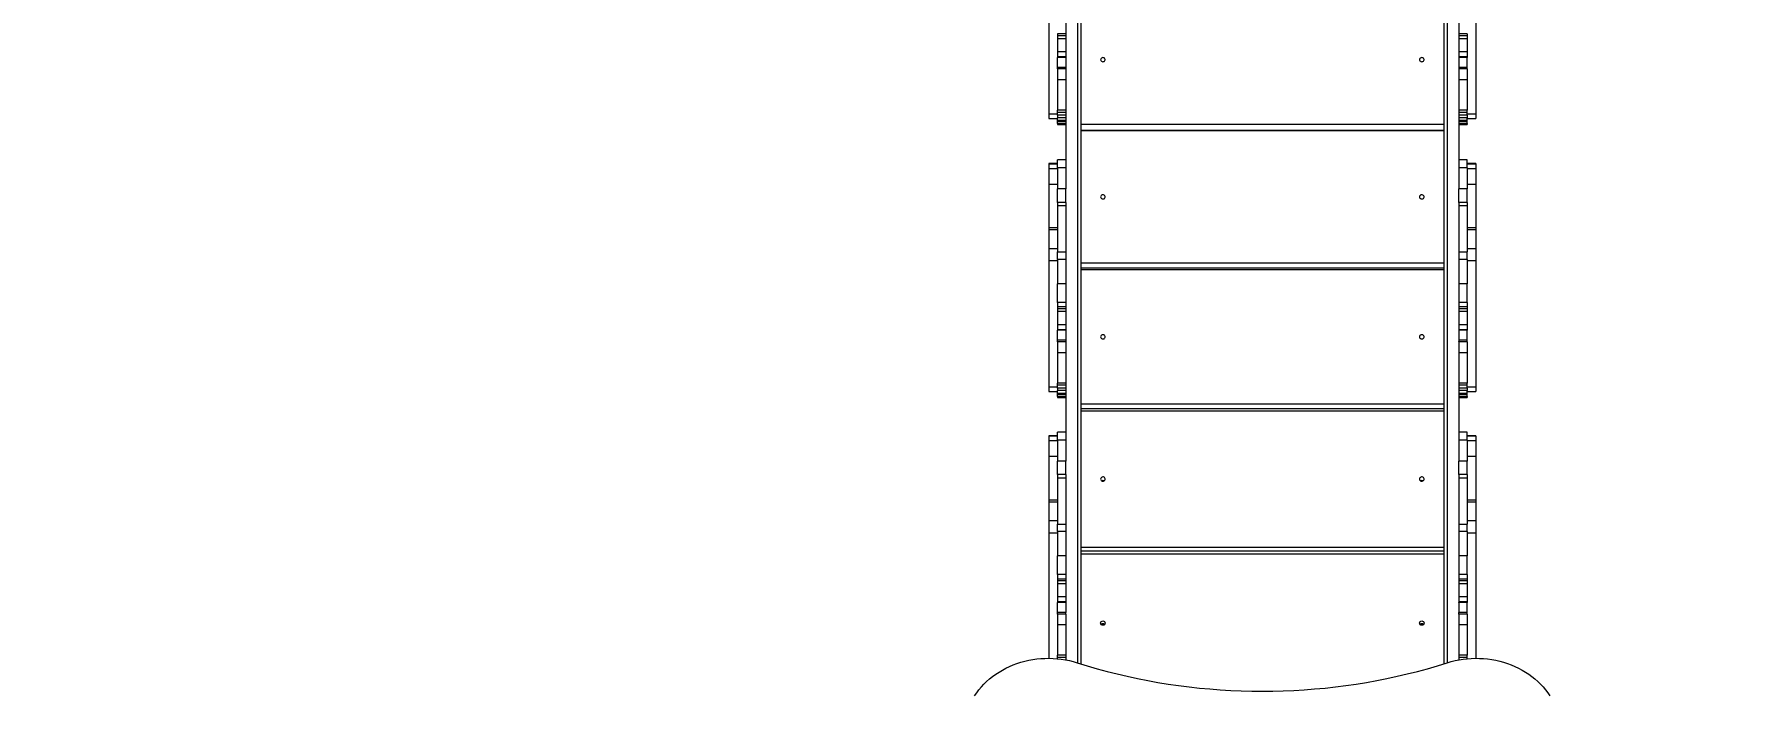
# Model space of a CAD drawing. Header units: millimetres. Extents: x -10374 to 11119, y -8221 to 9433.
# Drawn here: x 3311 to 6336, y -406 to 772 of the extents above; entities that cross this region are included whole.
import ezdxf

# ---------------------------------------------------------------- set-up
doc = ezdxf.new("R2010")
doc.units = ezdxf.units.MM
for name, color, linetype in [('DIKOM_ОБЪЕКТ', 7, 'Continuous'), ('DIKOM_РАЗМЕР_ЗОНА', 7, 'Continuous'), ('DIKOM_РАЗМЕР_ОБЪЕКТА', 7, 'Continuous')]:
    doc.layers.add(name, color=color, linetype=linetype)
doc.styles.add('style1', font='arial.ttf', dxfattribs={"width": 0.8})
doc.dimstyles.new('1-50', dxfattribs={"dimtxt": 300, "dimasz": 200, "dimexe": 100, "dimexo": 0, "dimgap": 100, "dimtad": 0, "dimdec": 0, "dimtxsty": 'style1', "dimcen": 0, "dimclrd": 7, "dimclre": 7, "dimadec": 1, "dimazin": 2, "dimtfac": 1, "dimtdec": 0, "dimtmove": 1, "dimatfit": 3, "dimfxl": 0, "dimlwd": 25, "dimlwe": 18, "dimarcsym": 0})

# ---------------------------------------------------------------- blocks, each defined once
blk = doc.blocks.new('*D16')
at = {"layer": 'Defpoints', "color": 0, "transparency": 16777216}
for p in [(-9045.1, 5161.7), (3694.5, 5161.7), (1813.2, -6719.9)]:
    blk.add_point(p, dxfattribs=at)
at = {"layer": 'DIKOM_РАЗМЕР_ОБЪЕКТА', "color": 7, "lineweight": 18, "transparency": 16777216}
for p, q in [((3694.5, 5161.7), (-9145.1, 5161.7)), ((1813.2, -6719.9), (-9145.1, -6719.9))]:
    blk.add_line(p, q, dxfattribs=at)
at = {"layer": 'DIKOM_РАЗМЕР_ОБЪЕКТА', "color": 7, "lineweight": 25, "transparency": 16777216}
for p, q in [((-9045.1, 4961.7), (-9045.1, -0.5)), ((-9045.1, -6519.9), (-9045.1, -1080.2))]:
    blk.add_line(p, q, dxfattribs=at)
at = {"layer": 'DIKOM_РАЗМЕР_ОБЪЕКТА', "color": 7, "transparency": 16777216}
for points in [[(-9078.4, 4961.7), (-9011.8, 4961.7), (-9045.1, 5161.7)], [(-9078.4, -6519.9), (-9011.8, -6519.9), (-9045.1, -6719.9)]]:
    blk.add_solid(points, dxfattribs=at)
at = {"layer": 'DIKOM_РАЗМЕР_ОБЪЕКТА', "color": 0, "transparency": 16777216, "insert": (-9045.1, -540.3), "char_height": 300, "attachment_point": 5, "rotation": 90, "style": 'style1'}
blk.add_mtext('11900', dxfattribs=at)
blk = doc.blocks.new('*D15')
at = {"layer": 'Defpoints', "color": 0, "transparency": 16777216}
for p in [(-5227.9, 8308.8), (9119.4, -1150.4), (-5227.9, -1991.8)]:
    blk.add_point(p, dxfattribs=at)
at = {"layer": 'DIKOM_РАЗМЕР_ОБЪЕКТА', "color": 7, "lineweight": 18, "transparency": 16777216}
for p, q in [((-5227.9, -1991.8), (-5227.9, 8408.8)), ((9119.4, -1150.4), (9119.4, 8408.8))]:
    blk.add_line(p, q, dxfattribs=at)
at = {"layer": 'DIKOM_РАЗМЕР_ОБЪЕКТА', "color": 7, "lineweight": 25, "transparency": 16777216}
for p, q in [((-5027.9, 8308.8), (187.4, 8308.8)), ((8919.4, 8308.8), (1267.2, 8308.8))]:
    blk.add_line(p, q, dxfattribs=at)
at = {"layer": 'DIKOM_РАЗМЕР_ОБЪЕКТА', "color": 7, "transparency": 16777216}
for points in [[(-5027.9, 8342.1), (-5027.9, 8275.4), (-5227.9, 8308.8)], [(8919.4, 8342.1), (8919.4, 8275.4), (9119.4, 8308.8)]]:
    blk.add_solid(points, dxfattribs=at)
at = {"layer": 'DIKOM_РАЗМЕР_ОБЪЕКТА', "color": 0, "transparency": 16777216, "insert": (727.3, 8308.8), "char_height": 300, "attachment_point": 5, "style": 'style1'}
blk.add_mtext('14350', dxfattribs=at)
blk = doc.blocks.new('*D14')
at = {"layer": 'Defpoints', "color": 0, "transparency": 16777216}
for p in [(-7515.9, 9236.3), (11119.4, -1423.4), (-7515.9, -2401.6)]:
    blk.add_point(p, dxfattribs=at)
at = {"layer": 'DIKOM_РАЗМЕР_ЗОНА', "color": 7, "lineweight": 18, "transparency": 16777216}
for p, q in [((-7515.9, -2401.6), (-7515.9, 9336.3)), ((11119.4, -1423.4), (11119.4, 9336.3))]:
    blk.add_line(p, q, dxfattribs=at)
at = {"layer": 'DIKOM_РАЗМЕР_ЗОНА', "color": 7, "lineweight": 25, "transparency": 16777216}
for p, q in [((-7315.9, 9236.3), (77.6, 9236.3)), ((10919.4, 9236.3), (1157.3, 9236.3))]:
    blk.add_line(p, q, dxfattribs=at)
at = {"layer": 'DIKOM_РАЗМЕР_ЗОНА', "color": 7, "transparency": 16777216}
for points in [[(-7315.9, 9269.7), (-7315.9, 9203), (-7515.9, 9236.3)], [(10919.4, 9269.7), (10919.4, 9203), (11119.4, 9236.3)]]:
    blk.add_solid(points, dxfattribs=at)
at = {"layer": 'DIKOM_РАЗМЕР_ЗОНА', "color": 0, "transparency": 16777216, "insert": (617.5, 9236.3), "char_height": 300, "attachment_point": 5, "style": 'style1'}
blk.add_mtext('18650', dxfattribs=at)

msp = doc.modelspace()

# ---------------------------------------------------------------- linework, layer by layer
at = {"layer": 'DIKOM_ОБЪЕКТ', "color": 7, "linetype": 'Continuous', "lineweight": 15}
for p, q in [((5822, 1071.6), (5822, -350.6)), ((5828, 1071.6), (5828, -348.7)), ((5170, 947.3), (5170, -348.8)), ((5176, 936.8), (5176, -350.7)), ((5149, 892.1), (5149, 767.8)), ((5849, 892.1), (5849, 767.8)), ((5119, 854.1), (5119, 628.9)), ((5879, 854.1), (5879, 628.9)), ((5149, 772.1), (5134, 772.1)), ((5134, 772.1), (5134, 768.6)), ((5149, 768.6), (5134, 768.6)), ((5134, 768.6), (5134, 763.5)), ((5149, 763.5), (5134, 763.5)), ((5134, 763.5), (5134, 740.3)), ((5149, 767.8), (5149, 763.5)), ((5149, 763.5), (5149, 746.7)), ((5864, 772.1), (5849, 772.1)), ((5864, 768.6), (5849, 768.6)), ((5849, 767.8), (5849, 763.5)), ((5864, 763.5), (5849, 763.5)), ((5849, 763.5), (5849, 746.7)), ((5864, 772.1), (5864, 768.6)), ((5864, 768.6), (5864, 763.5)), ((5864, 763.5), (5864, 740.3)), ((5149, 740.3), (5134, 740.3)), ((5134, 740.3), (5134, 731.3)), ((5149, 731.3), (5134, 731.3)), ((5134, 731.3), (5134, 730.4)), ((5149, 730.4), (5134, 730.4)), ((5134, 712.5), (5134, 730.4)), ((5149, 746.7), (5149, 705.3)), ((5849, 746.7), (5849, 705.3)), ((5864, 740.3), (5849, 740.3)), ((5864, 731.3), (5849, 731.3)), ((5864, 730.4), (5849, 730.4)), ((5864, 740.3), (5864, 731.3)), ((5864, 731.3), (5864, 730.4)), ((5864, 712.5), (5864, 730.4)), ((5149, 712.5), (5134, 712.5)), ((5134, 709.7), (5134, 712.5)), ((5149, 709.7), (5134, 709.7)), ((5134, 709.7), (5134, 690.2)), ((5149, 705.3), (5149, 690.2)), ((5864, 712.5), (5849, 712.5)), ((5864, 709.7), (5849, 709.7)), ((5849, 705.3), (5849, 690.2)), ((5864, 709.7), (5864, 712.5)), ((5864, 709.7), (5864, 690.2)), ((5149, 690.2), (5134, 690.2)), ((5134, 690.2), (5134, 636.4)), ((5149, 690.2), (5149, 687.1)), ((5149, 687.1), (5149, 533.3)), ((5864, 690.2), (5849, 690.2)), ((5849, 690.2), (5849, 687.1)), ((5849, 687.1), (5849, 533.3)), ((5864, 690.2), (5864, 636.4)), ((5149, 636.4), (5134, 636.4)), ((5134, 632.3), (5134, 636.4)), ((5864, 636.4), (5849, 636.4)), ((5864, 632.3), (5864, 636.4)), ((5134, 628.9), (5119, 628.9)), ((5119, 628.9), (5119, 621.3)), ((5119, 621.3), (5134, 621.3)), ((5149, 632.3), (5134, 632.3)), ((5134, 627.4), (5134, 632.3)), ((5149, 627.4), (5134, 627.4)), ((5134, 627.4), (5134, 622.8)), ((5149, 622.8), (5134, 622.8)), ((5134, 617.8), (5134, 622.8)), ((5149, 617.8), (5134, 617.8)), ((5134, 615.9), (5134, 617.8)), ((5149, 615.9), (5134, 615.9)), ((5134, 612.5), (5134, 615.9)), ((5149, 612.5), (5134, 612.5)), ((5134, 612.5), (5134, 610.6)), ((5134, 610.6), (5149, 610.6)), ((5176, 611.3), (5822, 611.3)), ((5864, 632.3), (5849, 632.3)), ((5864, 627.4), (5849, 627.4)), ((5864, 622.8), (5849, 622.8)), ((5864, 617.8), (5849, 617.8)), ((5864, 615.9), (5849, 615.9)), ((5864, 612.5), (5849, 612.5)), ((5849, 610.6), (5864, 610.6)), ((5864, 627.4), (5864, 632.3)), ((5879, 628.9), (5864, 628.9)), ((5864, 627.4), (5864, 622.8)), ((5864, 617.8), (5864, 622.8)), ((5864, 621.3), (5879, 621.3)), ((5864, 615.9), (5864, 617.8)), ((5864, 612.5), (5864, 615.9)), ((5864, 612.5), (5864, 610.6)), ((5879, 628.9), (5879, 621.3)), ((5176, 600.7), (5822, 600.7)), ((5822, 599.2), (5176, 599.2)), ((5149, 547.5), (5134, 547.5)), ((5149, 547.5), (5134, 547.5)), ((5134, 533.3), (5134, 547.5)), ((5134, 547.5), (5134, 547.5)), ((5864, 547.5), (5849, 547.5)), ((5864, 547.5), (5849, 547.5)), ((5864, 533.3), (5864, 547.5)), ((5864, 547.5), (5864, 547.5)), ((5134, 541), (5119, 541)), ((5119, 541), (5119, 540.1)), ((5134, 540.1), (5119, 540.1)), ((5119, 540.1), (5119, 531.7)), ((5134, 531.7), (5119, 531.7)), ((5119, 531.7), (5119, 503.9)), ((5149, 533.3), (5134, 533.3)), ((5134, 533.3), (5134, 496)), ((5149, 533.3), (5149, 496)), ((5864, 533.3), (5849, 533.3)), ((5849, 533.3), (5849, 496)), ((5879, 541), (5864, 541)), ((5879, 540.1), (5864, 540.1)), ((5864, 533.3), (5864, 496)), ((5879, 531.7), (5864, 531.7)), ((5879, 541), (5879, 540.1)), ((5879, 540.1), (5879, 531.7)), ((5879, 531.7), (5879, 503.9)), ((5134, 503.9), (5119, 503.9)), ((5119, 503.9), (5119, 426.4)), ((5149, 496), (5134, 496)), ((5134, 471.9), (5134, 496)), ((5149, 471.9), (5149, 496)), ((5864, 496), (5849, 496)), ((5849, 471.9), (5849, 496)), ((5879, 503.9), (5864, 503.9)), ((5864, 471.9), (5864, 496)), ((5879, 503.9), (5879, 426.4)), ((5149, 471.9), (5134, 471.9)), ((5134, 471.9), (5134, 465.5)), ((5149, 465.5), (5134, 465.5)), ((5134, 465.5), (5134, 383.6)), ((5149, 471.9), (5149, 465.5)), ((5149, 465.5), (5149, 412.9)), ((5864, 471.9), (5849, 471.9)), ((5849, 471.9), (5849, 465.5)), ((5864, 465.5), (5849, 465.5)), ((5849, 465.5), (5849, 412.9)), ((5864, 471.9), (5864, 465.5)), ((5864, 465.5), (5864, 383.6)), ((5134, 426.4), (5119, 426.4)), ((5119, 426.4), (5119, 422.8)), ((5879, 426.4), (5864, 426.4)), ((5879, 426.4), (5879, 422.8)), ((5134, 422.8), (5119, 422.8)), ((5119, 422.8), (5119, 389.4)), ((5149, 412.9), (5149, 283.4)), ((5849, 412.9), (5849, 283.4)), ((5879, 422.8), (5864, 422.8)), ((5879, 422.8), (5879, 389.4)), ((5134, 389.4), (5119, 389.4)), ((5119, 389.4), (5119, 367.7)), ((5134, 367.7), (5119, 367.7)), ((5119, 367.7), (5119, 142.5)), ((5134, 383.6), (5149, 383.6)), ((5134, 370.3), (5134, 383.6)), ((5149, 370.3), (5134, 370.3)), ((5134, 370.3), (5134, 326.9)), ((5176, 364.2), (5822, 364.2)), ((5849, 383.6), (5864, 383.6)), ((5864, 370.3), (5849, 370.3)), ((5879, 389.4), (5864, 389.4)), ((5864, 370.3), (5864, 383.6)), ((5864, 370.3), (5864, 326.9)), ((5879, 367.7), (5864, 367.7)), ((5879, 389.4), (5879, 367.7)), ((5879, 367.7), (5879, 142.5)), ((5176, 355), (5822, 355)), ((5822, 351.8), (5176, 351.8)), ((5149, 326.9), (5134, 326.9)), ((5134, 293.6), (5134, 326.9)), ((5864, 326.9), (5849, 326.9)), ((5864, 293.6), (5864, 326.9)), ((5149, 293.6), (5134, 293.6)), ((5134, 293.6), (5134, 285.7)), ((5149, 285.7), (5134, 285.7)), ((5134, 285.7), (5134, 282.3)), ((5149, 285.7), (5134, 285.7)), ((5149, 282.3), (5134, 282.3)), ((5134, 282.3), (5134, 277.2)), ((5149, 277.2), (5134, 277.2)), ((5134, 277.2), (5134, 253.9)), ((5149, 283.4), (5149, 282.3)), ((5149, 282.3), (5149, 277.2)), ((5149, 277.2), (5149, 253.9)), ((5864, 293.6), (5849, 293.6)), ((5864, 285.7), (5849, 285.7)), ((5864, 285.7), (5849, 285.7)), ((5849, 283.4), (5849, 282.3)), ((5864, 282.3), (5849, 282.3)), ((5849, 282.3), (5849, 277.2)), ((5864, 277.2), (5849, 277.2)), ((5849, 277.2), (5849, 253.9)), ((5864, 293.6), (5864, 285.7)), ((5864, 285.7), (5864, 282.3)), ((5864, 282.3), (5864, 277.2)), ((5864, 277.2), (5864, 253.9)), ((5149, 253.9), (5134, 253.9)), ((5134, 253.9), (5134, 244.9)), ((5149, 244.9), (5134, 244.9)), ((5134, 244.9), (5134, 244)), ((5149, 244), (5134, 244)), ((5134, 226.1), (5134, 244)), ((5149, 253.9), (5149, 246.7)), ((5149, 246.7), (5149, 223.8)), ((5864, 253.9), (5849, 253.9)), ((5849, 253.9), (5849, 246.7)), ((5849, 246.7), (5849, 223.8)), ((5864, 244.9), (5849, 244.9)), ((5864, 244), (5849, 244)), ((5864, 253.9), (5864, 244.9)), ((5864, 244.9), (5864, 244)), ((5864, 226.1), (5864, 244)), ((5149, 226.1), (5134, 226.1)), ((5134, 223.4), (5134, 226.1)), ((5149, 223.4), (5134, 223.4)), ((5134, 223.4), (5134, 203.9)), ((5149, 223.4), (5149, 223.8)), ((5149, 223.4), (5149, 203.9)), ((5864, 226.1), (5849, 226.1)), ((5849, 223.4), (5849, 223.8)), ((5864, 223.4), (5849, 223.4)), ((5849, 223.4), (5849, 203.9)), ((5864, 223.4), (5864, 226.1)), ((5864, 223.4), (5864, 203.9)), ((5149, 203.9), (5134, 203.9)), ((5134, 203.9), (5134, 150)), ((5149, 203.9), (5149, 174.6)), ((5864, 203.9), (5849, 203.9)), ((5849, 203.9), (5849, 174.6)), ((5864, 203.9), (5864, 150)), ((5149, 174.6), (5149, 46.4)), ((5849, 174.6), (5849, 46.4)), ((5134, 142.5), (5119, 142.5)), ((5119, 142.5), (5119, 134.9)), ((5119, 134.9), (5134, 134.9)), ((5149, 150), (5134, 150)), ((5134, 145.9), (5134, 150)), ((5149, 145.9), (5134, 145.9)), ((5134, 141.1), (5134, 145.9)), ((5149, 141.1), (5134, 141.1)), ((5134, 141.1), (5134, 136.4)), ((5149, 136.4), (5134, 136.4)), ((5134, 131.5), (5134, 136.4)), ((5149, 131.5), (5134, 131.5)), ((5134, 129.6), (5134, 131.5)), ((5149, 129.6), (5134, 129.6)), ((5134, 126.1), (5134, 129.6)), ((5149, 126.1), (5134, 126.1)), ((5134, 126.1), (5134, 124.2)), ((5134, 124.2), (5149, 124.2)), ((5864, 150), (5849, 150)), ((5864, 145.9), (5849, 145.9)), ((5864, 141.1), (5849, 141.1)), ((5864, 136.4), (5849, 136.4)), ((5864, 131.5), (5849, 131.5)), ((5864, 129.6), (5849, 129.6)), ((5864, 126.1), (5849, 126.1)), ((5849, 124.2), (5864, 124.2)), ((5864, 145.9), (5864, 150)), ((5864, 141.1), (5864, 145.9)), ((5879, 142.5), (5864, 142.5)), ((5864, 141.1), (5864, 136.4)), ((5864, 131.5), (5864, 136.4)), ((5864, 134.9), (5879, 134.9)), ((5864, 129.6), (5864, 131.5)), ((5864, 126.1), (5864, 129.6)), ((5864, 126.1), (5864, 124.2)), ((5879, 142.5), (5879, 134.9)), ((5176, 112.8), (5822, 112.8)), ((5176, 104.8), (5822, 104.8)), ((5822, 100.1), (5176, 100.1)), ((5149, 62.4), (5134, 62.4)), ((5149, 62.4), (5134, 62.4)), ((5134, 48.3), (5134, 62.4)), ((5134, 62.4), (5134, 62.4)), ((5864, 62.4), (5849, 62.4)), ((5864, 62.4), (5849, 62.4)), ((5864, 48.3), (5864, 62.4)), ((5864, 62.4), (5864, 62.4)), ((5134, 55.9), (5119, 55.9)), ((5119, 55.9), (5119, 55)), ((5134, 55), (5119, 55)), ((5119, 55), (5119, 46.7)), ((5134, 46.7), (5119, 46.7)), ((5119, 46.7), (5119, 18.8)), ((5149, 48.3), (5134, 48.3)), ((5134, 48.3), (5134, 10.9)), ((5149, 46.4), (5149, 10.9)), ((5864, 48.3), (5849, 48.3)), ((5849, 46.4), (5849, 10.9)), ((5879, 55.9), (5864, 55.9)), ((5879, 55), (5864, 55)), ((5864, 48.3), (5864, 10.9)), ((5879, 46.7), (5864, 46.7)), ((5879, 55.9), (5879, 55)), ((5879, 55), (5879, 46.7)), ((5879, 46.7), (5879, 18.8)), ((5134, 18.8), (5119, 18.8)), ((5119, 18.8), (5119, -58.7)), ((5149, 10.9), (5134, 10.9)), ((5134, -13.2), (5134, 10.9)), ((5149, -13.2), (5149, 10.9)), ((5864, 10.9), (5849, 10.9)), ((5849, -13.2), (5849, 10.9)), ((5879, 18.8), (5864, 18.8)), ((5864, -13.2), (5864, 10.9)), ((5879, 18.8), (5879, -58.7)), ((5149, -13.2), (5134, -13.2)), ((5134, -13.2), (5134, -19.6)), ((5149, -19.6), (5134, -19.6)), ((5134, -19.6), (5134, -101.5)), ((5149, -13.2), (5149, -19.6)), ((5149, -19.6), (5149, -72.2)), ((5864, -13.2), (5849, -13.2)), ((5849, -13.2), (5849, -19.6)), ((5864, -19.6), (5849, -19.6)), ((5849, -19.6), (5849, -72.2)), ((5864, -13.2), (5864, -19.6)), ((5864, -19.6), (5864, -101.5)), ((5134, -58.7), (5119, -58.7)), ((5119, -58.7), (5119, -62.3)), ((5879, -58.7), (5864, -58.7)), ((5879, -58.7), (5879, -62.3)), ((5134, -62.3), (5119, -62.3)), ((5119, -62.3), (5119, -95.7)), ((5149, -72.2), (5149, -199.6)), ((5849, -72.2), (5849, -199.6)), ((5879, -62.3), (5864, -62.3)), ((5879, -62.3), (5879, -95.7)), ((5134, -95.7), (5119, -95.7)), ((5119, -95.7), (5119, -117.4)), ((5134, -117.4), (5119, -117.4)), ((5119, -117.4), (5119, -340.6)), ((5134, -101.5), (5149, -101.5)), ((5134, -114.8), (5134, -101.5)), ((5149, -114.8), (5134, -114.8)), ((5134, -114.8), (5134, -158.1)), ((5849, -101.5), (5864, -101.5)), ((5864, -114.8), (5849, -114.8)), ((5879, -95.7), (5864, -95.7)), ((5864, -114.8), (5864, -101.5)), ((5864, -114.8), (5864, -158.1)), ((5879, -117.4), (5864, -117.4)), ((5879, -95.7), (5879, -117.4)), ((5879, -117.4), (5879, -340.6)), ((5176, -142.5), (5822, -142.5)), ((5176, -149), (5822, -149)), ((5149, -158.1), (5134, -158.1)), ((5134, -191.5), (5134, -158.1)), ((5822, -155.2), (5176, -155.2)), ((5864, -158.1), (5849, -158.1)), ((5864, -191.5), (5864, -158.1)), ((5149, -191.5), (5134, -191.5)), ((5134, -191.5), (5134, -199.3)), ((5149, -199.3), (5134, -199.3)), ((5149, -199.4), (5134, -199.4)), ((5134, -199.4), (5134, -202.8)), ((5149, -202.8), (5134, -202.8)), ((5134, -202.8), (5134, -207.9)), ((5149, -207.9), (5134, -207.9)), ((5134, -207.9), (5134, -231.2)), ((5149, -199.6), (5149, -202.8)), ((5149, -202.8), (5149, -207.9)), ((5149, -207.9), (5149, -231.2)), ((5864, -191.5), (5849, -191.5)), ((5864, -199.3), (5849, -199.3)), ((5864, -199.4), (5849, -199.4)), ((5849, -199.6), (5849, -202.8)), ((5864, -202.8), (5849, -202.8)), ((5849, -202.8), (5849, -207.9)), ((5864, -207.9), (5849, -207.9)), ((5849, -207.9), (5849, -231.2)), ((5864, -191.5), (5864, -199.3)), ((5864, -199.4), (5864, -202.8)), ((5864, -202.8), (5864, -207.9)), ((5864, -207.9), (5864, -231.2)), ((5149, -231.2), (5134, -231.2)), ((5134, -231.2), (5134, -240.2)), ((5149, -240.2), (5134, -240.2)), ((5134, -240.2), (5134, -241.1)), ((5149, -241.1), (5134, -241.1)), ((5134, -259), (5134, -241.1)), ((5149, -231.2), (5149, -240.2)), ((5149, -240.2), (5149, -241.1)), ((5149, -241.9), (5149, -241.1)), ((5149, -241.9), (5149, -259)), ((5864, -231.2), (5849, -231.2)), ((5849, -231.2), (5849, -240.2)), ((5864, -240.2), (5849, -240.2)), ((5849, -240.2), (5849, -241.1)), ((5864, -241.1), (5849, -241.1)), ((5849, -241.9), (5849, -241.1)), ((5849, -241.9), (5849, -259)), ((5864, -231.2), (5864, -240.2)), ((5864, -240.2), (5864, -241.1)), ((5864, -259), (5864, -241.1)), ((5149, -259), (5134, -259)), ((5134, -261.7), (5134, -259)), ((5149, -261.7), (5134, -261.7)), ((5134, -261.7), (5134, -281.2)), ((5149, -261.7), (5149, -259)), ((5149, -261.7), (5149, -281.2)), ((5864, -259), (5849, -259)), ((5849, -261.7), (5849, -259)), ((5864, -261.7), (5849, -261.7)), ((5849, -261.7), (5849, -281.2)), ((5864, -261.7), (5864, -259)), ((5864, -261.7), (5864, -281.2)), ((5149, -281.2), (5134, -281.2)), ((5134, -281.2), (5134, -335.1)), ((5149, -281.2), (5149, -331)), ((5864, -281.2), (5849, -281.2)), ((5849, -281.2), (5849, -331)), ((5864, -281.2), (5864, -335.1)), ((5149, -331), (5149, -343.5)), ((5849, -331), (5849, -343.4)), ((5149, -335.1), (5134, -335.1)), ((5134, -339.2), (5134, -335.1)), ((5149, -339.2), (5134, -339.2)), ((5134, -341.4), (5134, -339.2)), ((5864, -335.1), (5849, -335.1)), ((5864, -339.2), (5849, -339.2)), ((5864, -339.2), (5864, -335.1)), ((5864, -341.4), (5864, -339.2))]:
    msp.add_line(p, q, dxfattribs=at)
at = {"layer": 'DIKOM_ОБЪЕКТ', "color": 7, "linetype": 'Continuous', "lineweight": 15, "flags": 128}
for points in [[(5211, 726.2), (5211.2, 725.2), (5211.7, 724.2), (5212.5, 723.4), (5213.5, 722.8), (5214.7, 722.6), (5215.9, 722.7), (5217, 723.1), (5217.9, 723.7), (5218.6, 724.7), (5219, 725.7), (5219, 726.8), (5218.6, 727.8), (5217.9, 728.8), (5217, 729.4), (5215.9, 729.8), (5214.7, 729.9), (5213.5, 729.7), (5212.5, 729.1), (5211.7, 728.3), (5211.2, 727.3), (5211, 726.2)], [(5779, 726.2), (5779.2, 725.2), (5779.7, 724.2), (5780.5, 723.4), (5781.5, 722.8), (5782.7, 722.6), (5783.9, 722.7), (5785, 723.1), (5785.9, 723.7), (5786.6, 724.7), (5787, 725.7), (5787, 726.8), (5786.6, 727.8), (5785.9, 728.8), (5785, 729.4), (5783.9, 729.8), (5782.7, 729.9), (5781.5, 729.7), (5780.5, 729.1), (5779.7, 728.3), (5779.2, 727.3), (5779, 726.2)], [(5211, 481.7), (5211.2, 480.6), (5211.7, 479.6), (5212.5, 478.8), (5213.5, 478.2), (5214.7, 478), (5215.9, 478), (5217, 478.4), (5217.9, 479.1), (5218.6, 480.1), (5219, 481.1), (5219, 482.3), (5218.6, 483.3), (5217.9, 484.3), (5217, 485), (5215.9, 485.4), (5214.7, 485.4), (5213.5, 485.2), (5212.5, 484.6), (5211.7, 483.8), (5211.2, 482.8), (5211, 481.7)], [(5779, 481.7), (5779.2, 480.6), (5779.7, 479.6), (5780.5, 478.8), (5781.5, 478.2), (5782.7, 478), (5783.9, 478), (5785, 478.4), (5785.9, 479.1), (5786.6, 480.1), (5787, 481.1), (5787, 482.3), (5786.6, 483.3), (5785.9, 484.3), (5785, 485), (5783.9, 485.4), (5782.7, 485.4), (5781.5, 485.2), (5780.5, 484.6), (5779.7, 483.8), (5779.2, 482.8), (5779, 481.7)], [(5211, 232.3), (5211.2, 231.1), (5211.7, 230.1), (5212.5, 229.3), (5213.5, 228.7), (5214.7, 228.5), (5215.9, 228.5), (5217, 229), (5217.9, 229.7), (5218.6, 230.6), (5219, 231.7), (5219, 232.8), (5218.6, 233.9), (5217.9, 234.9), (5217, 235.6), (5215.9, 236), (5214.7, 236.1), (5213.5, 235.8), (5212.5, 235.3), (5211.7, 234.4), (5211.2, 233.4), (5211, 232.3)], [(5779, 232.3), (5779.2, 231.1), (5779.7, 230.1), (5780.5, 229.3), (5781.5, 228.7), (5782.7, 228.5), (5783.9, 228.5), (5785, 229), (5785.9, 229.7), (5786.6, 230.6), (5787, 231.7), (5787, 232.8), (5786.6, 233.9), (5785.9, 234.9), (5785, 235.6), (5783.9, 236), (5782.7, 236.1), (5781.5, 235.8), (5780.5, 235.3), (5779.7, 234.4), (5779.2, 233.4), (5779, 232.3)], [(5211, -21.2), (5211.2, -22.3), (5211.7, -23.4), (5212.5, -24.2), (5213.5, -24.8), (5214.7, -25), (5215.9, -25), (5217, -24.5), (5217.9, -23.8), (5218.6, -22.9), (5219, -21.8), (5219, -20.6), (5218.6, -19.5), (5217.9, -18.5), (5217, -17.8), (5215.9, -17.4), (5214.7, -17.3), (5213.5, -17.6), (5212.5, -18.1), (5211.7, -19), (5211.2, -20), (5211, -21.2)], [(5779, -21.2), (5779.2, -22.3), (5779.7, -23.4), (5780.5, -24.2), (5781.5, -24.8), (5782.7, -25), (5783.9, -25), (5785, -24.5), (5785.9, -23.8), (5786.6, -22.9), (5787, -21.8), (5787, -20.6), (5786.6, -19.5), (5785.9, -18.5), (5785, -17.8), (5783.9, -17.4), (5782.7, -17.3), (5781.5, -17.6), (5780.5, -18.1), (5779.7, -19), (5779.2, -20), (5779, -21.2)], [(4986.5, -407.4), (4990.3, -401.9), (4994.3, -396.6), (4998.6, -391.5), (5003.2, -386.6), (5008, -381.8), (5013.2, -377.3), (5018.5, -373), (5024.1, -368.9), (5030, -365.1), (5036, -361.5), (5042.3, -358.2), (5048.7, -355.2), (5055.2, -352.4), (5062, -349.9), (5068.8, -347.7), (5075.8, -345.8), (5082.9, -344.2), (5090, -342.9), (5097.3, -341.8), (5104.5, -341.1), (5111.8, -340.7), (5119.1, -340.6), (5126.4, -340.9), (5133.7, -341.4), (5141, -342.2), (5148.2, -343.4), (5155.3, -344.8), (5162.3, -346.5), (5169.3, -348.6)], [(5169.3, -348.6), (5186.9, -354), (5204.6, -359.1), (5222.4, -364), (5240.4, -368.5), (5258.4, -372.7), (5276.6, -376.6), (5294.8, -380.2), (5313.1, -383.5), (5331.4, -386.5), (5349.9, -389.2), (5368.4, -391.5), (5386.9, -393.6), (5405.5, -395.3), (5424.1, -396.7), (5442.7, -397.8), (5461.4, -398.6), (5480.1, -399.1), (5498.8, -399.3), (5517.5, -399.1), (5536.1, -398.6), (5554.8, -397.8), (5573.4, -396.7), (5592.1, -395.3), (5610.6, -393.6), (5629.2, -391.5), (5647.7, -389.2), (5666.1, -386.5), (5684.5, -383.5), (5702.8, -380.2), (5721, -376.6), (5739.1, -372.7), (5757.1, -368.5), (5775.1, -364), (5792.9, -359.1), (5810.7, -354), (5828.3, -348.6)], [(5828.3, -348.6), (5835.2, -346.5), (5842.2, -344.8), (5849.3, -343.4), (5856.5, -342.2), (5863.8, -341.4), (5871.1, -340.9), (5878.4, -340.6), (5885.7, -340.7), (5893, -341.1), (5900.3, -341.8), (5907.5, -342.9), (5914.7, -344.2), (5921.7, -345.8), (5928.7, -347.7), (5935.6, -349.9), (5942.3, -352.4), (5948.9, -355.2), (5955.3, -358.2), (5961.5, -361.5), (5967.6, -365.1), (5973.4, -368.9), (5979, -373), (5984.4, -377.3), (5989.5, -381.8), (5994.4, -386.6), (5998.9, -391.5), (6003.3, -396.6), (6007.3, -401.9), (6011, -407.4)]]:
    msp.add_lwpolyline(points, dxfattribs=at)
at = {"layer": 'DIKOM_ОБЪЕКТ', "color": 7, "linetype": 'Continuous', "lineweight": 15}
for centre in [(5215, -277.9), (5783, -277.9)]:
    msp.add_circle(centre, 3.95, dxfattribs=at)
for centre, radius, start, end in [((5215, -27.9), 4.1, 58.3216, 121.6784), ((5215, -28.7), 4.62, 64.341, 115.659), ((5783, -27.9), 4.1, 58.3213, 121.6787), ((5783, -28.7), 4.62, 64.3081, 115.6919), ((5215, -283.1), 4.04, 41.3462, 138.6538), ((5215, -283.8), 4.57, 61.6889, 118.3111), ((5783, -283.1), 4.04, 41.3457, 138.6543), ((5783, -283.8), 4.57, 62.1045, 117.8955)]:
    msp.add_arc(centre, radius, start, end, dxfattribs=at)

# ---------------------------------------------------------------- dimensions: what is measured, and where the dimension line sits
at = {"layer": 'DIKOM_РАЗМЕР_ЗОНА'}
dim = msp.add_linear_dim(base=(-7515.9, 9236.3), p1=(11119.4, -1423.4), p2=(-7515.9, -2401.6), angle=180, text='18650', dimstyle='1-50', override={"dimscale": 1, "dimtix": 0, "dimtofl": 1, "dimtmove": 1, "dimatfit": 3}, dxfattribs=at)
dim.commit()
dim.dimension.update_dxf_attribs({"geometry": '*D14', "text_midpoint": (617.5, 9236.3), "dimtype": 160})
at = {"layer": 'DIKOM_РАЗМЕР_ОБЪЕКТА'}
for base, p1, p2, angle, text, picture, middle in [((-5227.9, 8308.8), (9119.4, -1150.4), (-5227.9, -1991.8), 180, '14350', '*D15', (727.3, 8308.8)), ((-9045.1, 5161.7), (1813.2, -6719.9), (3694.5, 5161.7), 270, '11900', '*D16', (-9045.1, -540.3))]:
    dim = msp.add_linear_dim(base=base, p1=p1, p2=p2, angle=angle, text=text, dimstyle='1-50', override={"dimscale": 1, "dimtix": 0, "dimtofl": 1, "dimtmove": 1, "dimatfit": 3}, dxfattribs=at)
    dim.commit()
    dim.dimension.update_dxf_attribs({"geometry": picture, "text_midpoint": middle, "dimtype": 160})

doc.saveas('drawing.dxf')
